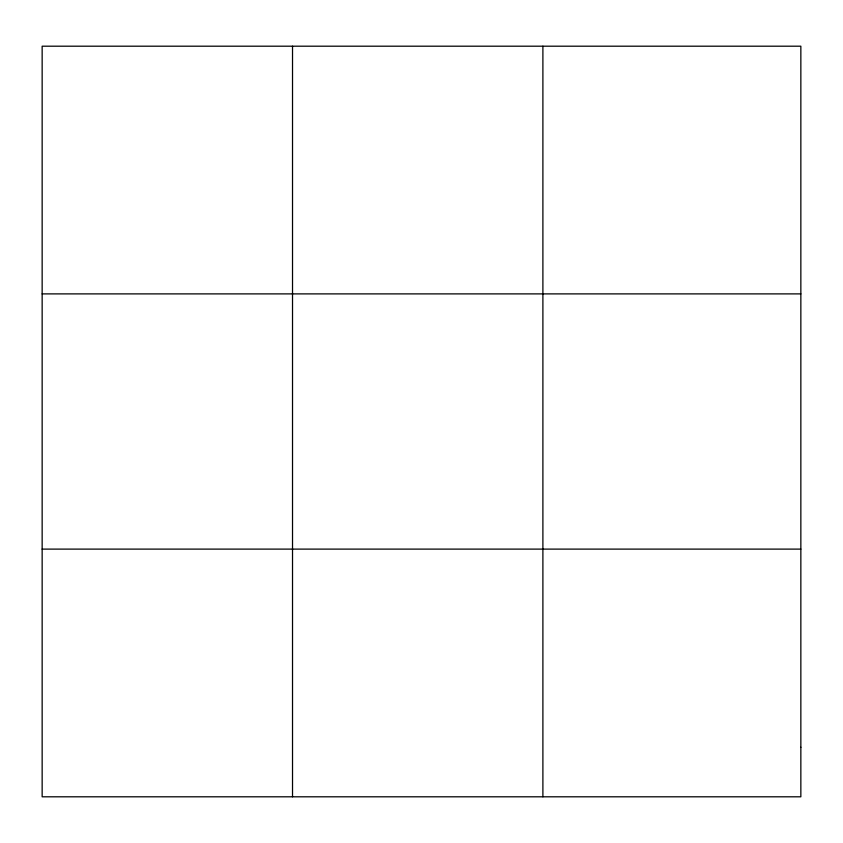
<?xml version="1.0" encoding="UTF-8"?>
<svg xmlns="http://www.w3.org/2000/svg" width="843" height="843" viewBox="0 0 843 843"><rect width="100%" height="100%" fill="white"/><g stroke="black" fill="none" stroke-linecap="round" stroke-linejoin="round"><path stroke-width="1.26" d="M292.521 46.196L292.521 796.804M542.892 46.196L542.892 796.804M42.15 293.891L800.85 293.891M42.15 549.109L800.85 549.109M800.85 747.267L800.85 796.804L42.15 796.804L42.15 46.196L800.85 46.196L800.85 747.267"/></g></svg>
